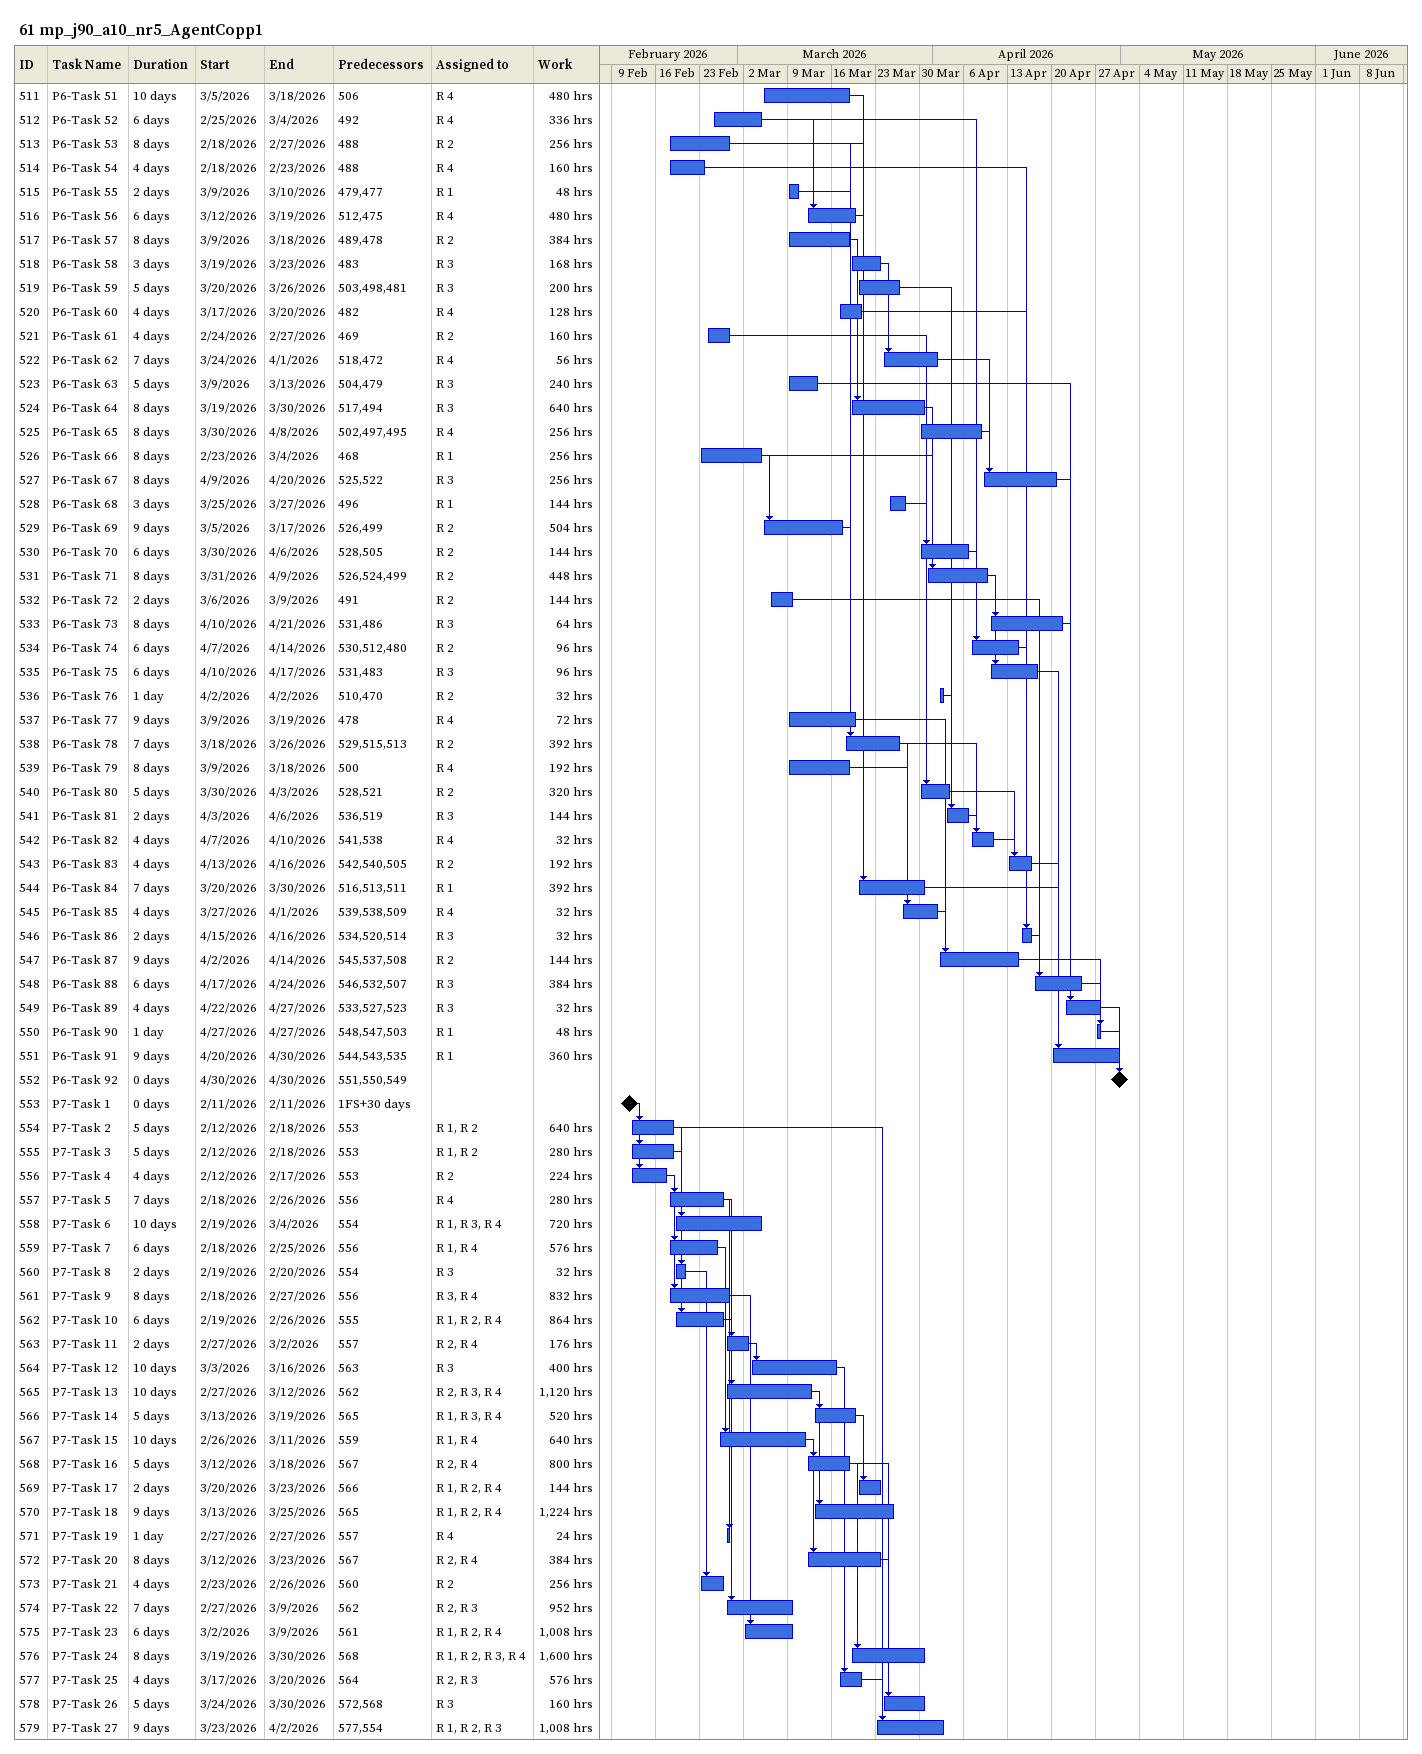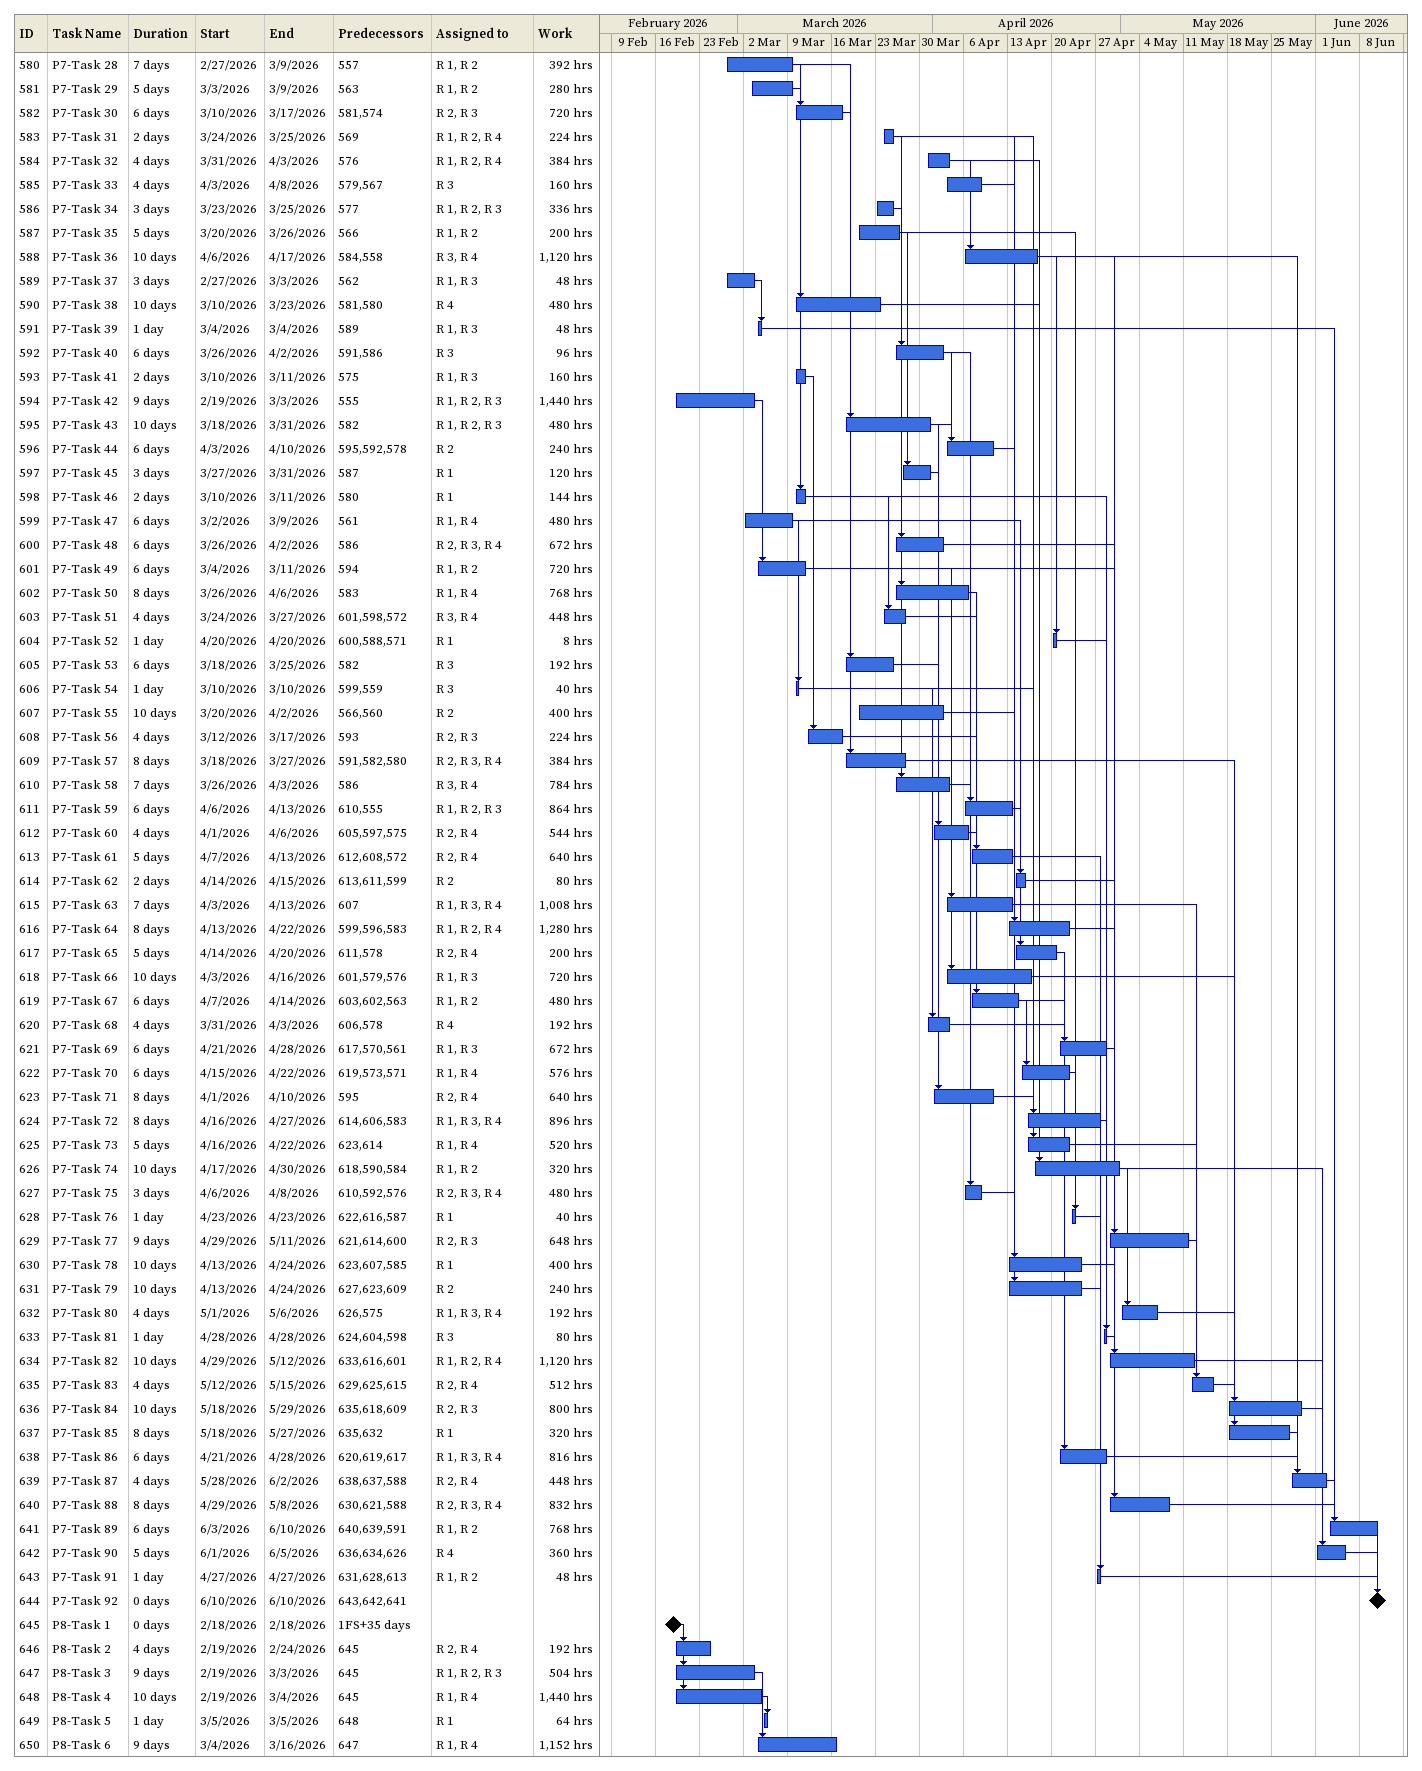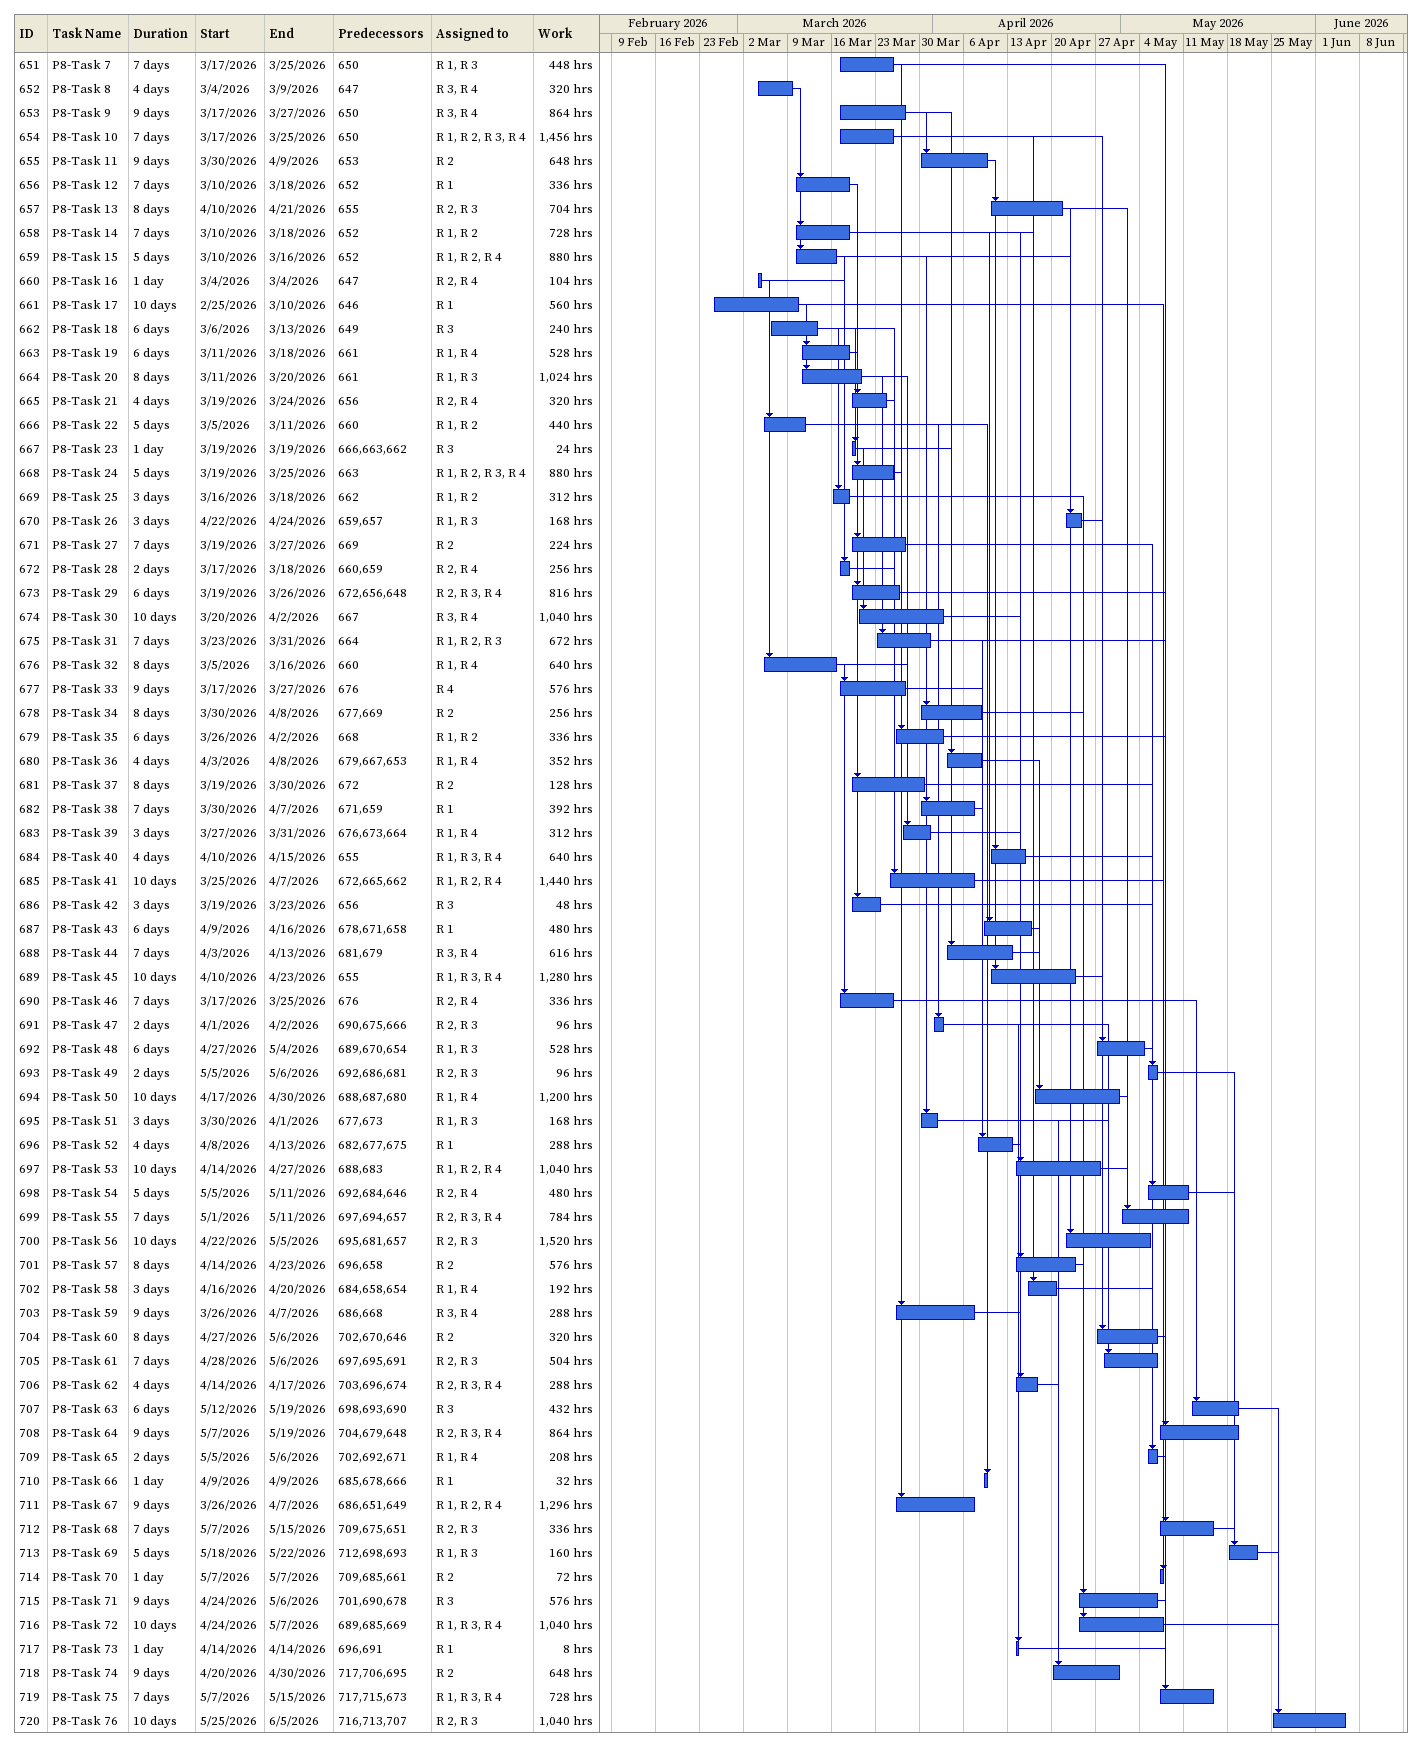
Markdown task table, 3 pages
61 mp_j90_a10_nr5_AgentCopp1

| ID | Task | Duration | Start | Finish | Predecessors | Resources | Work (h) |
|---|---|---|---|---|---|---|---|
| 511 | P6-Task 51 | 10d | 2026-03-05 | 2026-03-18 | 506 | R 4 | 480 |
| 512 | P6-Task 52 | 6d | 2026-02-25 | 2026-03-04 | 492 | R 4 | 336 |
| 513 | P6-Task 53 | 8d | 2026-02-18 | 2026-02-27 | 488 | R 2 | 256 |
| 514 | P6-Task 54 | 4d | 2026-02-18 | 2026-02-23 | 488 | R 4 | 160 |
| 515 | P6-Task 55 | 2d | 2026-03-09 | 2026-03-10 | 479, 477 | R 1 | 48 |
| 516 | P6-Task 56 | 6d | 2026-03-12 | 2026-03-19 | 512, 475 | R 4 | 480 |
| 517 | P6-Task 57 | 8d | 2026-03-09 | 2026-03-18 | 489, 478 | R 2 | 384 |
| 518 | P6-Task 58 | 3d | 2026-03-19 | 2026-03-23 | 483 | R 3 | 168 |
| 519 | P6-Task 59 | 5d | 2026-03-20 | 2026-03-26 | 503, 498, 481 | R 3 | 200 |
| 520 | P6-Task 60 | 4d | 2026-03-17 | 2026-03-20 | 482 | R 4 | 128 |
| 521 | P6-Task 61 | 4d | 2026-02-24 | 2026-02-27 | 469 | R 2 | 160 |
| 522 | P6-Task 62 | 7d | 2026-03-24 | 2026-04-01 | 518, 472 | R 4 | 56 |
| 523 | P6-Task 63 | 5d | 2026-03-09 | 2026-03-13 | 504, 479 | R 3 | 240 |
| 524 | P6-Task 64 | 8d | 2026-03-19 | 2026-03-30 | 517, 494 | R 3 | 640 |
| 525 | P6-Task 65 | 8d | 2026-03-30 | 2026-04-08 | 502, 497, 495 | R 4 | 256 |
| 526 | P6-Task 66 | 8d | 2026-02-23 | 2026-03-04 | 468 | R 1 | 256 |
| 527 | P6-Task 67 | 8d | 2026-04-09 | 2026-04-20 | 525, 522 | R 3 | 256 |
| 528 | P6-Task 68 | 3d | 2026-03-25 | 2026-03-27 | 496 | R 1 | 144 |
| 529 | P6-Task 69 | 9d | 2026-03-05 | 2026-03-17 | 526, 499 | R 2 | 504 |
| 530 | P6-Task 70 | 6d | 2026-03-30 | 2026-04-06 | 528, 505 | R 2 | 144 |
| 531 | P6-Task 71 | 8d | 2026-03-31 | 2026-04-09 | 526, 524, 499 | R 2 | 448 |
| 532 | P6-Task 72 | 2d | 2026-03-06 | 2026-03-09 | 491 | R 2 | 144 |
| 533 | P6-Task 73 | 8d | 2026-04-10 | 2026-04-21 | 531, 486 | R 3 | 64 |
| 534 | P6-Task 74 | 6d | 2026-04-07 | 2026-04-14 | 530, 512, 480 | R 2 | 96 |
| 535 | P6-Task 75 | 6d | 2026-04-10 | 2026-04-17 | 531, 483 | R 3 | 96 |
| 536 | P6-Task 76 | 1d | 2026-04-02 | 2026-04-02 | 510, 470 | R 2 | 32 |
| 537 | P6-Task 77 | 9d | 2026-03-09 | 2026-03-19 | 478 | R 4 | 72 |
| 538 | P6-Task 78 | 7d | 2026-03-18 | 2026-03-26 | 529, 515, 513 | R 2 | 392 |
| 539 | P6-Task 79 | 8d | 2026-03-09 | 2026-03-18 | 500 | R 4 | 192 |
| 540 | P6-Task 80 | 5d | 2026-03-30 | 2026-04-03 | 528, 521 | R 2 | 320 |
| 541 | P6-Task 81 | 2d | 2026-04-03 | 2026-04-06 | 536, 519 | R 3 | 144 |
| 542 | P6-Task 82 | 4d | 2026-04-07 | 2026-04-10 | 541, 538 | R 4 | 32 |
| 543 | P6-Task 83 | 4d | 2026-04-13 | 2026-04-16 | 542, 540, 505 | R 2 | 192 |
| 544 | P6-Task 84 | 7d | 2026-03-20 | 2026-03-30 | 516, 513, 511 | R 1 | 392 |
| 545 | P6-Task 85 | 4d | 2026-03-27 | 2026-04-01 | 539, 538, 509 | R 4 | 32 |
| 546 | P6-Task 86 | 2d | 2026-04-15 | 2026-04-16 | 534, 520, 514 | R 3 | 32 |
| 547 | P6-Task 87 | 9d | 2026-04-02 | 2026-04-14 | 545, 537, 508 | R 2 | 144 |
| 548 | P6-Task 88 | 6d | 2026-04-17 | 2026-04-24 | 546, 532, 507 | R 3 | 384 |
| 549 | P6-Task 89 | 4d | 2026-04-22 | 2026-04-27 | 533, 527, 523 | R 3 | 32 |
| 550 | P6-Task 90 | 1d | 2026-04-27 | 2026-04-27 | 548, 547, 503 | R 1 | 48 |
| 551 | P6-Task 91 | 9d | 2026-04-20 | 2026-04-30 | 544, 543, 535 | R 1 | 360 |
| 552 | P6-Task 92 | 0d | 2026-04-30 | 2026-04-30 | 551, 550, 549 |  |  |
| 553 | P7-Task 1 | 0d | 2026-02-11 | 2026-02-11 | 1FS+30d |  |  |
| 554 | P7-Task 2 | 5d | 2026-02-12 | 2026-02-18 | 553 | R 1, R 2 | 640 |
| 555 | P7-Task 3 | 5d | 2026-02-12 | 2026-02-18 | 553 | R 1, R 2 | 280 |
| 556 | P7-Task 4 | 4d | 2026-02-12 | 2026-02-17 | 553 | R 2 | 224 |
| 557 | P7-Task 5 | 7d | 2026-02-18 | 2026-02-26 | 556 | R 4 | 280 |
| 558 | P7-Task 6 | 10d | 2026-02-19 | 2026-03-04 | 554 | R 1, R 3, R 4 | 720 |
| 559 | P7-Task 7 | 6d | 2026-02-18 | 2026-02-25 | 556 | R 1, R 4 | 576 |
| 560 | P7-Task 8 | 2d | 2026-02-19 | 2026-02-20 | 554 | R 3 | 32 |
| 561 | P7-Task 9 | 8d | 2026-02-18 | 2026-02-27 | 556 | R 3, R 4 | 832 |
| 562 | P7-Task 10 | 6d | 2026-02-19 | 2026-02-26 | 555 | R 1, R 2, R 4 | 864 |
| 563 | P7-Task 11 | 2d | 2026-02-27 | 2026-03-02 | 557 | R 2, R 4 | 176 |
| 564 | P7-Task 12 | 10d | 2026-03-03 | 2026-03-16 | 563 | R 3 | 400 |
| 565 | P7-Task 13 | 10d | 2026-02-27 | 2026-03-12 | 562 | R 2, R 3, R 4 | 1120 |
| 566 | P7-Task 14 | 5d | 2026-03-13 | 2026-03-19 | 565 | R 1, R 3, R 4 | 520 |
| 567 | P7-Task 15 | 10d | 2026-02-26 | 2026-03-11 | 559 | R 1, R 4 | 640 |
| 568 | P7-Task 16 | 5d | 2026-03-12 | 2026-03-18 | 567 | R 2, R 4 | 800 |
| 569 | P7-Task 17 | 2d | 2026-03-20 | 2026-03-23 | 566 | R 1, R 2, R 4 | 144 |
| 570 | P7-Task 18 | 9d | 2026-03-13 | 2026-03-25 | 565 | R 1, R 2, R 4 | 1224 |
| 571 | P7-Task 19 | 1d | 2026-02-27 | 2026-02-27 | 557 | R 4 | 24 |
| 572 | P7-Task 20 | 8d | 2026-03-12 | 2026-03-23 | 567 | R 2, R 4 | 384 |
| 573 | P7-Task 21 | 4d | 2026-02-23 | 2026-02-26 | 560 | R 2 | 256 |
| 574 | P7-Task 22 | 7d | 2026-02-27 | 2026-03-09 | 562 | R 2, R 3 | 952 |
| 575 | P7-Task 23 | 6d | 2026-03-02 | 2026-03-09 | 561 | R 1, R 2, R 4 | 1008 |
| 576 | P7-Task 24 | 8d | 2026-03-19 | 2026-03-30 | 568 | R 1, R 2, R 3, R 4 | 1600 |
| 577 | P7-Task 25 | 4d | 2026-03-17 | 2026-03-20 | 564 | R 2, R 3 | 576 |
| 578 | P7-Task 26 | 5d | 2026-03-24 | 2026-03-30 | 572, 568 | R 3 | 160 |
| 579 | P7-Task 27 | 9d | 2026-03-23 | 2026-04-02 | 577, 554 | R 1, R 2, R 3 | 1008 |
| 580 | P7-Task 28 | 7d | 2026-02-27 | 2026-03-09 | 557 | R 1, R 2 | 392 |
| 581 | P7-Task 29 | 5d | 2026-03-03 | 2026-03-09 | 563 | R 1, R 2 | 280 |
| 582 | P7-Task 30 | 6d | 2026-03-10 | 2026-03-17 | 581, 574 | R 2, R 3 | 720 |
| 583 | P7-Task 31 | 2d | 2026-03-24 | 2026-03-25 | 569 | R 1, R 2, R 4 | 224 |
| 584 | P7-Task 32 | 4d | 2026-03-31 | 2026-04-03 | 576 | R 1, R 2, R 4 | 384 |
| 585 | P7-Task 33 | 4d | 2026-04-03 | 2026-04-08 | 579, 567 | R 3 | 160 |
| 586 | P7-Task 34 | 3d | 2026-03-23 | 2026-03-25 | 577 | R 1, R 2, R 3 | 336 |
| 587 | P7-Task 35 | 5d | 2026-03-20 | 2026-03-26 | 566 | R 1, R 2 | 200 |
| 588 | P7-Task 36 | 10d | 2026-04-06 | 2026-04-17 | 584, 558 | R 3, R 4 | 1120 |
| 589 | P7-Task 37 | 3d | 2026-02-27 | 2026-03-03 | 562 | R 1, R 3 | 48 |
| 590 | P7-Task 38 | 10d | 2026-03-10 | 2026-03-23 | 581, 580 | R 4 | 480 |
| 591 | P7-Task 39 | 1d | 2026-03-04 | 2026-03-04 | 589 | R 1, R 3 | 48 |
| 592 | P7-Task 40 | 6d | 2026-03-26 | 2026-04-02 | 591, 586 | R 3 | 96 |
| 593 | P7-Task 41 | 2d | 2026-03-10 | 2026-03-11 | 575 | R 1, R 3 | 160 |
| 594 | P7-Task 42 | 9d | 2026-02-19 | 2026-03-03 | 555 | R 1, R 2, R 3 | 1440 |
| 595 | P7-Task 43 | 10d | 2026-03-18 | 2026-03-31 | 582 | R 1, R 2, R 3 | 480 |
| 596 | P7-Task 44 | 6d | 2026-04-03 | 2026-04-10 | 595, 592, 578 | R 2 | 240 |
| 597 | P7-Task 45 | 3d | 2026-03-27 | 2026-03-31 | 587 | R 1 | 120 |
| 598 | P7-Task 46 | 2d | 2026-03-10 | 2026-03-11 | 580 | R 1 | 144 |
| 599 | P7-Task 47 | 6d | 2026-03-02 | 2026-03-09 | 561 | R 1, R 4 | 480 |
| 600 | P7-Task 48 | 6d | 2026-03-26 | 2026-04-02 | 586 | R 2, R 3, R 4 | 672 |
| 601 | P7-Task 49 | 6d | 2026-03-04 | 2026-03-11 | 594 | R 1, R 2 | 720 |
| 602 | P7-Task 50 | 8d | 2026-03-26 | 2026-04-06 | 583 | R 1, R 4 | 768 |
| 603 | P7-Task 51 | 4d | 2026-03-24 | 2026-03-27 | 601, 598, 572 | R 3, R 4 | 448 |
| 604 | P7-Task 52 | 1d | 2026-04-20 | 2026-04-20 | 600, 588, 571 | R 1 | 8 |
| 605 | P7-Task 53 | 6d | 2026-03-18 | 2026-03-25 | 582 | R 3 | 192 |
| 606 | P7-Task 54 | 1d | 2026-03-10 | 2026-03-10 | 599, 559 | R 3 | 40 |
| 607 | P7-Task 55 | 10d | 2026-03-20 | 2026-04-02 | 566, 560 | R 2 | 400 |
| 608 | P7-Task 56 | 4d | 2026-03-12 | 2026-03-17 | 593 | R 2, R 3 | 224 |
| 609 | P7-Task 57 | 8d | 2026-03-18 | 2026-03-27 | 591, 582, 580 | R 2, R 3, R 4 | 384 |
| 610 | P7-Task 58 | 7d | 2026-03-26 | 2026-04-03 | 586 | R 3, R 4 | 784 |
| 611 | P7-Task 59 | 6d | 2026-04-06 | 2026-04-13 | 610, 555 | R 1, R 2, R 3 | 864 |
| 612 | P7-Task 60 | 4d | 2026-04-01 | 2026-04-06 | 605, 597, 575 | R 2, R 4 | 544 |
| 613 | P7-Task 61 | 5d | 2026-04-07 | 2026-04-13 | 612, 608, 572 | R 2, R 4 | 640 |
| 614 | P7-Task 62 | 2d | 2026-04-14 | 2026-04-15 | 613, 611, 599 | R 2 | 80 |
| 615 | P7-Task 63 | 7d | 2026-04-03 | 2026-04-13 | 607 | R 1, R 3, R 4 | 1008 |
| 616 | P7-Task 64 | 8d | 2026-04-13 | 2026-04-22 | 599, 596, 583 | R 1, R 2, R 4 | 1280 |
| 617 | P7-Task 65 | 5d | 2026-04-14 | 2026-04-20 | 611, 578 | R 2, R 4 | 200 |
| 618 | P7-Task 66 | 10d | 2026-04-03 | 2026-04-16 | 601, 579, 576 | R 1, R 3 | 720 |
| 619 | P7-Task 67 | 6d | 2026-04-07 | 2026-04-14 | 603, 602, 563 | R 1, R 2 | 480 |
| 620 | P7-Task 68 | 4d | 2026-03-31 | 2026-04-03 | 606, 578 | R 4 | 192 |
| 621 | P7-Task 69 | 6d | 2026-04-21 | 2026-04-28 | 617, 570, 561 | R 1, R 3 | 672 |
| 622 | P7-Task 70 | 6d | 2026-04-15 | 2026-04-22 | 619, 573, 571 | R 1, R 4 | 576 |
| 623 | P7-Task 71 | 8d | 2026-04-01 | 2026-04-10 | 595 | R 2, R 4 | 640 |
| 624 | P7-Task 72 | 8d | 2026-04-16 | 2026-04-27 | 614, 606, 583 | R 1, R 3, R 4 | 896 |
| 625 | P7-Task 73 | 5d | 2026-04-16 | 2026-04-22 | 623, 614 | R 1, R 4 | 520 |
| 626 | P7-Task 74 | 10d | 2026-04-17 | 2026-04-30 | 618, 590, 584 | R 1, R 2 | 320 |
| 627 | P7-Task 75 | 3d | 2026-04-06 | 2026-04-08 | 610, 592, 576 | R 2, R 3, R 4 | 480 |
| 628 | P7-Task 76 | 1d | 2026-04-23 | 2026-04-23 | 622, 616, 587 | R 1 | 40 |
| 629 | P7-Task 77 | 9d | 2026-04-29 | 2026-05-11 | 621, 614, 600 | R 2, R 3 | 648 |
| 630 | P7-Task 78 | 10d | 2026-04-13 | 2026-04-24 | 623, 607, 585 | R 1 | 400 |
| 631 | P7-Task 79 | 10d | 2026-04-13 | 2026-04-24 | 627, 623, 609 | R 2 | 240 |
| 632 | P7-Task 80 | 4d | 2026-05-01 | 2026-05-06 | 626, 575 | R 1, R 3, R 4 | 192 |
| 633 | P7-Task 81 | 1d | 2026-04-28 | 2026-04-28 | 624, 604, 598 | R 3 | 80 |
| 634 | P7-Task 82 | 10d | 2026-04-29 | 2026-05-12 | 633, 616, 601 | R 1, R 2, R 4 | 1120 |
| 635 | P7-Task 83 | 4d | 2026-05-12 | 2026-05-15 | 629, 625, 615 | R 2, R 4 | 512 |
| 636 | P7-Task 84 | 10d | 2026-05-18 | 2026-05-29 | 635, 618, 609 | R 2, R 3 | 800 |
| 637 | P7-Task 85 | 8d | 2026-05-18 | 2026-05-27 | 635, 632 | R 1 | 320 |
| 638 | P7-Task 86 | 6d | 2026-04-21 | 2026-04-28 | 620, 619, 617 | R 1, R 3, R 4 | 816 |
| 639 | P7-Task 87 | 4d | 2026-05-28 | 2026-06-02 | 638, 637, 588 | R 2, R 4 | 448 |
| 640 | P7-Task 88 | 8d | 2026-04-29 | 2026-05-08 | 630, 621, 588 | R 2, R 3, R 4 | 832 |
| 641 | P7-Task 89 | 6d | 2026-06-03 | 2026-06-10 | 640, 639, 591 | R 1, R 2 | 768 |
| 642 | P7-Task 90 | 5d | 2026-06-01 | 2026-06-05 | 636, 634, 626 | R 4 | 360 |
| 643 | P7-Task 91 | 1d | 2026-04-27 | 2026-04-27 | 631, 628, 613 | R 1, R 2 | 48 |
| 644 | P7-Task 92 | 0d | 2026-06-10 | 2026-06-10 | 643, 642, 641 |  |  |
| 645 | P8-Task 1 | 0d | 2026-02-18 | 2026-02-18 | 1FS+35d |  |  |
| 646 | P8-Task 2 | 4d | 2026-02-19 | 2026-02-24 | 645 | R 2, R 4 | 192 |
| 647 | P8-Task 3 | 9d | 2026-02-19 | 2026-03-03 | 645 | R 1, R 2, R 3 | 504 |
| 648 | P8-Task 4 | 10d | 2026-02-19 | 2026-03-04 | 645 | R 1, R 4 | 1440 |
| 649 | P8-Task 5 | 1d | 2026-03-05 | 2026-03-05 | 648 | R 1 | 64 |
| 650 | P8-Task 6 | 9d | 2026-03-04 | 2026-03-16 | 647 | R 1, R 4 | 1152 |
| 651 | P8-Task 7 | 7d | 2026-03-17 | 2026-03-25 | 650 | R 1, R 3 | 448 |
| 652 | P8-Task 8 | 4d | 2026-03-04 | 2026-03-09 | 647 | R 3, R 4 | 320 |
| 653 | P8-Task 9 | 9d | 2026-03-17 | 2026-03-27 | 650 | R 3, R 4 | 864 |
| 654 | P8-Task 10 | 7d | 2026-03-17 | 2026-03-25 | 650 | R 1, R 2, R 3, R 4 | 1456 |
| 655 | P8-Task 11 | 9d | 2026-03-30 | 2026-04-09 | 653 | R 2 | 648 |
| 656 | P8-Task 12 | 7d | 2026-03-10 | 2026-03-18 | 652 | R 1 | 336 |
| 657 | P8-Task 13 | 8d | 2026-04-10 | 2026-04-21 | 655 | R 2, R 3 | 704 |
| 658 | P8-Task 14 | 7d | 2026-03-10 | 2026-03-18 | 652 | R 1, R 2 | 728 |
| 659 | P8-Task 15 | 5d | 2026-03-10 | 2026-03-16 | 652 | R 1, R 2, R 4 | 880 |
| 660 | P8-Task 16 | 1d | 2026-03-04 | 2026-03-04 | 647 | R 2, R 4 | 104 |
| 661 | P8-Task 17 | 10d | 2026-02-25 | 2026-03-10 | 646 | R 1 | 560 |
| 662 | P8-Task 18 | 6d | 2026-03-06 | 2026-03-13 | 649 | R 3 | 240 |
| 663 | P8-Task 19 | 6d | 2026-03-11 | 2026-03-18 | 661 | R 1, R 4 | 528 |
| 664 | P8-Task 20 | 8d | 2026-03-11 | 2026-03-20 | 661 | R 1, R 3 | 1024 |
| 665 | P8-Task 21 | 4d | 2026-03-19 | 2026-03-24 | 656 | R 2, R 4 | 320 |
| 666 | P8-Task 22 | 5d | 2026-03-05 | 2026-03-11 | 660 | R 1, R 2 | 440 |
| 667 | P8-Task 23 | 1d | 2026-03-19 | 2026-03-19 | 666, 663, 662 | R 3 | 24 |
| 668 | P8-Task 24 | 5d | 2026-03-19 | 2026-03-25 | 663 | R 1, R 2, R 3, R 4 | 880 |
| 669 | P8-Task 25 | 3d | 2026-03-16 | 2026-03-18 | 662 | R 1, R 2 | 312 |
| 670 | P8-Task 26 | 3d | 2026-04-22 | 2026-04-24 | 659, 657 | R 1, R 3 | 168 |
| 671 | P8-Task 27 | 7d | 2026-03-19 | 2026-03-27 | 669 | R 2 | 224 |
| 672 | P8-Task 28 | 2d | 2026-03-17 | 2026-03-18 | 660, 659 | R 2, R 4 | 256 |
| 673 | P8-Task 29 | 6d | 2026-03-19 | 2026-03-26 | 672, 656, 648 | R 2, R 3, R 4 | 816 |
| 674 | P8-Task 30 | 10d | 2026-03-20 | 2026-04-02 | 667 | R 3, R 4 | 1040 |
| 675 | P8-Task 31 | 7d | 2026-03-23 | 2026-03-31 | 664 | R 1, R 2, R 3 | 672 |
| 676 | P8-Task 32 | 8d | 2026-03-05 | 2026-03-16 | 660 | R 1, R 4 | 640 |
| 677 | P8-Task 33 | 9d | 2026-03-17 | 2026-03-27 | 676 | R 4 | 576 |
| 678 | P8-Task 34 | 8d | 2026-03-30 | 2026-04-08 | 677, 669 | R 2 | 256 |
| 679 | P8-Task 35 | 6d | 2026-03-26 | 2026-04-02 | 668 | R 1, R 2 | 336 |
| 680 | P8-Task 36 | 4d | 2026-04-03 | 2026-04-08 | 679, 667, 653 | R 1, R 4 | 352 |
| 681 | P8-Task 37 | 8d | 2026-03-19 | 2026-03-30 | 672 | R 2 | 128 |
| 682 | P8-Task 38 | 7d | 2026-03-30 | 2026-04-07 | 671, 659 | R 1 | 392 |
| 683 | P8-Task 39 | 3d | 2026-03-27 | 2026-03-31 | 676, 673, 664 | R 1, R 4 | 312 |
| 684 | P8-Task 40 | 4d | 2026-04-10 | 2026-04-15 | 655 | R 1, R 3, R 4 | 640 |
| 685 | P8-Task 41 | 10d | 2026-03-25 | 2026-04-07 | 672, 665, 662 | R 1, R 2, R 4 | 1440 |
| 686 | P8-Task 42 | 3d | 2026-03-19 | 2026-03-23 | 656 | R 3 | 48 |
| 687 | P8-Task 43 | 6d | 2026-04-09 | 2026-04-16 | 678, 671, 658 | R 1 | 480 |
| 688 | P8-Task 44 | 7d | 2026-04-03 | 2026-04-13 | 681, 679 | R 3, R 4 | 616 |
| 689 | P8-Task 45 | 10d | 2026-04-10 | 2026-04-23 | 655 | R 1, R 3, R 4 | 1280 |
| 690 | P8-Task 46 | 7d | 2026-03-17 | 2026-03-25 | 676 | R 2, R 4 | 336 |
| 691 | P8-Task 47 | 2d | 2026-04-01 | 2026-04-02 | 690, 675, 666 | R 2, R 3 | 96 |
| 692 | P8-Task 48 | 6d | 2026-04-27 | 2026-05-04 | 689, 670, 654 | R 1, R 3 | 528 |
| 693 | P8-Task 49 | 2d | 2026-05-05 | 2026-05-06 | 692, 686, 681 | R 2, R 3 | 96 |
| 694 | P8-Task 50 | 10d | 2026-04-17 | 2026-04-30 | 688, 687, 680 | R 1, R 4 | 1200 |
| 695 | P8-Task 51 | 3d | 2026-03-30 | 2026-04-01 | 677, 673 | R 1, R 3 | 168 |
| 696 | P8-Task 52 | 4d | 2026-04-08 | 2026-04-13 | 682, 677, 675 | R 1 | 288 |
| 697 | P8-Task 53 | 10d | 2026-04-14 | 2026-04-27 | 688, 683 | R 1, R 2, R 4 | 1040 |
| 698 | P8-Task 54 | 5d | 2026-05-05 | 2026-05-11 | 692, 684, 646 | R 2, R 4 | 480 |
| 699 | P8-Task 55 | 7d | 2026-05-01 | 2026-05-11 | 697, 694, 657 | R 2, R 3, R 4 | 784 |
| 700 | P8-Task 56 | 10d | 2026-04-22 | 2026-05-05 | 695, 681, 657 | R 2, R 3 | 1520 |
| 701 | P8-Task 57 | 8d | 2026-04-14 | 2026-04-23 | 696, 658 | R 2 | 576 |
| 702 | P8-Task 58 | 3d | 2026-04-16 | 2026-04-20 | 684, 658, 654 | R 1, R 4 | 192 |
| 703 | P8-Task 59 | 9d | 2026-03-26 | 2026-04-07 | 686, 668 | R 3, R 4 | 288 |
| 704 | P8-Task 60 | 8d | 2026-04-27 | 2026-05-06 | 702, 670, 646 | R 2 | 320 |
| 705 | P8-Task 61 | 7d | 2026-04-28 | 2026-05-06 | 697, 695, 691 | R 2, R 3 | 504 |
| 706 | P8-Task 62 | 4d | 2026-04-14 | 2026-04-17 | 703, 696, 674 | R 2, R 3, R 4 | 288 |
| 707 | P8-Task 63 | 6d | 2026-05-12 | 2026-05-19 | 698, 693, 690 | R 3 | 432 |
| 708 | P8-Task 64 | 9d | 2026-05-07 | 2026-05-19 | 704, 679, 648 | R 2, R 3, R 4 | 864 |
| 709 | P8-Task 65 | 2d | 2026-05-05 | 2026-05-06 | 702, 692, 671 | R 1, R 4 | 208 |
| 710 | P8-Task 66 | 1d | 2026-04-09 | 2026-04-09 | 685, 678, 666 | R 1 | 32 |
| 711 | P8-Task 67 | 9d | 2026-03-26 | 2026-04-07 | 686, 651, 649 | R 1, R 2, R 4 | 1296 |
| 712 | P8-Task 68 | 7d | 2026-05-07 | 2026-05-15 | 709, 675, 651 | R 2, R 3 | 336 |
| 713 | P8-Task 69 | 5d | 2026-05-18 | 2026-05-22 | 712, 698, 693 | R 1, R 3 | 160 |
| 714 | P8-Task 70 | 1d | 2026-05-07 | 2026-05-07 | 709, 685, 661 | R 2 | 72 |
| 715 | P8-Task 71 | 9d | 2026-04-24 | 2026-05-06 | 701, 690, 678 | R 3 | 576 |
| 716 | P8-Task 72 | 10d | 2026-04-24 | 2026-05-07 | 689, 685, 669 | R 1, R 3, R 4 | 1040 |
| 717 | P8-Task 73 | 1d | 2026-04-14 | 2026-04-14 | 696, 691 | R 1 | 8 |
| 718 | P8-Task 74 | 9d | 2026-04-20 | 2026-04-30 | 717, 706, 695 | R 2 | 648 |
| 719 | P8-Task 75 | 7d | 2026-05-07 | 2026-05-15 | 717, 715, 673 | R 1, R 3, R 4 | 728 |
| 720 | P8-Task 76 | 10d | 2026-05-25 | 2026-06-05 | 716, 713, 707 | R 2, R 3 | 1040 |
